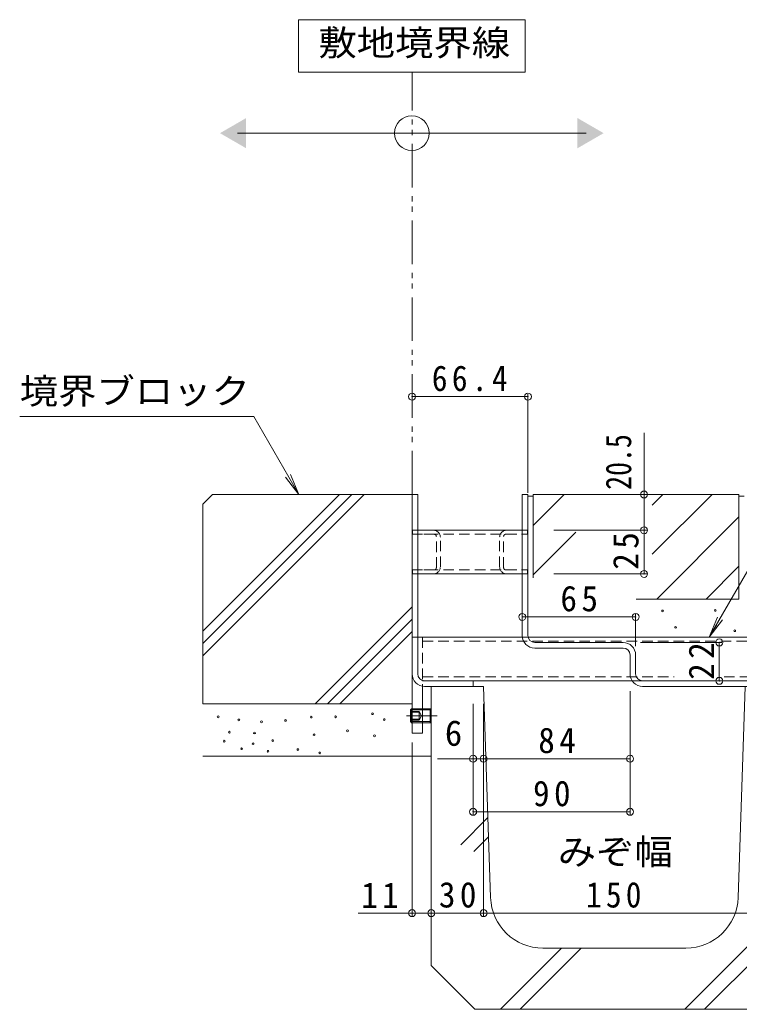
# Model space of a CAD drawing. Units: millimetres at full size, sheet at 1:5. Extents: x -1703 to 1949, y -1363 to 1322.
# Drawn here: x 334 to 747, y -793 to -226 of the extents above; entities that cross this region are included whole.
import ezdxf
from ezdxf.enums import TextEntityAlignment as Align

# ---------------------------------------------------------------- set-up
doc = ezdxf.new("R2010")
doc.units = ezdxf.units.MM
doc.header["$LTSCALE"] = 5
doc.header["$PDMODE"] = 32
doc.header["$PDSIZE"] = 4
for name, pattern in [('CHAIN1', [8, 5, -1, 1, -1]), ('DASHED1', [1.8, 1.2, -0.6]), ('DOUBLE_CHAIN1', [8.8, 5, -1, 0.6, -0.6, 0.6, -1])]:
    doc.linetypes.add(name, pattern=pattern)
for name, color, linetype, lineweight in [('4-0_通り芯', 7, 'Continuous', 9), ('4-3_寸法', 7, 'DASHED1', 9), ('4-4_文字', 7, 'Continuous', 9), ('4-5_建具', 7, 'Continuous', 9), ('4-E_見え係り', 7, 'Continuous', 9), ('4-F_断熱材', 6, 'Continuous', 5)]:
    doc.layers.add(name, color=color, linetype=linetype, lineweight=lineweight)
doc.styles.add('ＭＳ ゴシック', font='')
doc.styles.get('ＭＳ ゴシック').set_extended_font_data('MS Gothic')

msp = doc.modelspace()

# ---------------------------------------------------------------- linework, layer by layer
at = {"layer": '4-0_通り芯'}
for p, q in [((559.342, -635.035), (559.342, -498.235)), ((559.342, -498.235), (562.542, -498.235)), ((562.542, -601.035), (562.542, -498.235)), ((625.742, -498.235), (622.542, -498.235)), ((622.542, -579.035), (622.542, -498.235)), ((625.742, -579.035), (625.742, -498.235)), ((562.542, -518.735), (622.542, -518.735)), ((562.542, -543.735), (622.542, -543.735)), ((565.342, -580.035), (622.542, -580.035)), ((625.742, -580.035), (785.342, -580.035)), ((625.742, -580.035), (791.342, -580.035)), ((680.342, -583.035), (629.742, -583.035)), ((629.742, -586.235), (680.342, -586.235)), ((684.342, -601.035), (684.342, -590.235)), ((687.542, -590.235), (687.542, -601.035)), ((559.342, -601.035), (559.342, -635.035)), ((594.342, -605.035), (566.542, -605.035)), ((685.555, -605.035), (566.542, -605.035)), ((594.342, -605.035), (594.342, -608.235)), ((691.542, -605.035), (785.342, -605.035)), ((565.342, -608.134), (565.342, -635.035)), ((594.342, -608.235), (566.542, -608.235)), ((691.542, -608.235), (780.342, -608.235)), ((559.342, -635.035), (565.342, -635.035))]:
    msp.add_line(p, q, dxfattribs=at)
at = {"layer": '4-0_通り芯', "linetype": 'DASHED1'}
for p, q in [((559.342, -518.735), (562.542, -518.735)), ((559.342, -521.035), (625.742, -521.035)), ((622.542, -518.735), (625.742, -518.735)), ((559.342, -541.435), (625.742, -541.435)), ((559.342, -543.735), (562.542, -543.735)), ((622.542, -543.735), (625.742, -543.735)), ((565.342, -580.035), (559.342, -580.035)), ((565.342, -580.035), (565.342, -608.134)), ((565.342, -582.335), (785.342, -582.335)), ((622.542, -580.035), (625.742, -580.035)), ((565.342, -602.735), (709.548, -602.735)), ((566.542, -605.035), (565.342, -605.035)), ((577.042, -605.035), (571.055, -605.035)), ((685.555, -605.035), (691.542, -605.035)), ((738.314, -602.735), (785.342, -602.735))]:
    msp.add_line(p, q, dxfattribs=at)
at = {"layer": '4-0_通り芯', "color": 2}
for p, q in [((558.342, -621.711), (559.018, -621.035)), ((558.342, -621.711), (558.342, -628.358)), ((558.342, -621.711), (559.342, -621.711)), ((558.342, -622.541), (559.342, -622.541)), ((558.342, -623.041), (559.342, -623.041)), ((559.018, -621.035), (559.342, -621.035)), ((565.342, -621.035), (569.665, -621.035)), ((565.342, -621.711), (570.342, -621.711)), ((569.665, -621.035), (569.665, -629.035)), ((569.665, -621.035), (570.325, -621.694)), ((570.342, -621.711), (570.342, -628.358)), ((558.342, -627.041), (559.342, -627.041)), ((558.342, -627.541), (559.342, -627.541)), ((558.342, -628.358), (559.018, -629.034)), ((558.342, -628.358), (559.342, -628.358)), ((565.342, -628.358), (570.342, -628.358)), ((565.342, -629.035), (569.665, -629.035)), ((569.665, -629.035), (570.342, -628.358))]:
    msp.add_line(p, q, dxfattribs=at)
at = {"layer": '4-0_通り芯', "color": 2, "linetype": 'DASHED1'}
for p, q in [((559.342, -621.035), (565.342, -621.035)), ((559.342, -621.711), (565.342, -621.711)), ((559.342, -622.541), (563.342, -622.541)), ((559.342, -623.041), (563.342, -623.041)), ((563.342, -622.541), (564.774, -625.022)), ((563.342, -622.541), (563.342, -627.541)), ((559.342, -627.041), (563.342, -627.041)), ((559.342, -627.541), (563.342, -627.541)), ((559.342, -628.358), (565.342, -628.358)), ((559.342, -629.035), (565.342, -629.035)), ((563.342, -627.541), (564.789, -625.035))]:
    msp.add_line(p, q, dxfattribs=at)
at = {"layer": '4-0_通り芯', "color": 2, "linetype": 'CHAIN1'}
msp.add_line((573.663, -625.034), (556.163, -625.034), dxfattribs=at)
at = {"layer": '4-0_通り芯', "color": 2}
msp.add_lwpolyline([(559.018, -621.035), (559.018, -629.034), (559.342, -629.035)], dxfattribs=at)
at = {"layer": '4-0_通り芯'}
for centre, radius, start, end in [((629.742, -579.035), 7.2, 180, 270), ((629.742, -579.035), 4, 180, 270), ((680.342, -590.235), 7.2, 0, 90), ((680.342, -590.235), 4, 0, 90), ((566.542, -601.035), 7.2, 180, 270), ((566.542, -601.035), 4, 180, 270), ((691.542, -601.035), 7.2, 180, 270), ((691.542, -601.035), 4, 180, 270)]:
    msp.add_arc(centre, radius, start, end, dxfattribs=at)
at = {"layer": '4-3_寸法'}
for p, q in [((559.542, -518.735), (562.542, -518.735)), ((571.542, -518.735), (559.542, -518.735)), ((559.542, -521.035), (559.542, -518.735)), ((562.542, -521.035), (559.542, -521.035)), ((572.042, -521.035), (559.542, -521.035)), ((613.042, -521.035), (625.542, -521.035)), ((613.542, -518.735), (625.542, -518.735)), ((625.542, -518.735), (622.542, -518.735)), ((622.542, -521.035), (625.542, -521.035)), ((625.542, -521.035), (625.542, -518.735)), ((573.242, -540.235), (573.242, -522.235)), ((575.542, -539.735), (575.542, -522.735)), ((609.542, -539.735), (609.542, -522.735)), ((611.842, -540.235), (611.842, -522.235)), ((562.542, -541.435), (559.542, -541.435)), ((572.042, -541.435), (559.542, -541.435)), ((559.542, -541.435), (559.542, -543.735)), ((559.542, -543.735), (562.542, -543.735)), ((571.542, -543.735), (559.542, -543.735)), ((613.042, -541.435), (625.542, -541.435)), ((613.542, -543.735), (625.542, -543.735)), ((622.542, -541.435), (625.542, -541.435)), ((625.542, -543.735), (622.542, -543.735)), ((625.542, -541.435), (625.542, -543.735))]:
    msp.add_line(p, q, dxfattribs=at)
for centre, radius, start, end in [((571.542, -522.735), 4, 0, 90), ((572.042, -522.235), 1.2, 0, 90), ((613.542, -522.735), 4, 90, 180), ((613.042, -522.235), 1.2, 90, 180), ((571.542, -539.735), 4, 270, 0), ((572.042, -540.235), 1.2, 270, 0), ((613.542, -539.735), 4, 180, 270), ((613.042, -540.235), 1.2, 180, 270)]:
    msp.add_arc(centre, radius, start, end, dxfattribs=at)
at = {"layer": '4-4_文字'}
for p, q in [((559.342, -442.161), (625.742, -442.161)), ((625.742, -440.661), (625.742, -497.235)), ((692.389, -462.817), (692.389, -518.735)), ((692.389, -462.817), (692.389, -543.735)), ((693.889, -518.735), (640.542, -518.735)), ((693.889, -543.735), (640.542, -543.735)), ((687.542, -566.912), (687.542, -585.235)), ((622.542, -568.412), (687.542, -568.412)), ((737.03, -583.035), (690.342, -583.035)), ((735.53, -605.035), (735.53, -583.035)), ((684.342, -681.599), (684.342, -611.035)), ((594.342, -681.599), (594.342, -618.235)), ((600.342, -739.676), (600.342, -618.235)), ((559.342, -739.676), (559.342, -640.282)), ((684.342, -649.674), (573.898, -649.674)), ((594.342, -680.099), (684.342, -680.099)), ((559.342, -738.176), (528.367, -738.176)), ((528.367, -738.176), (823.275, -738.176)), ((570.342, -738.176), (600.342, -738.176)), ((600.342, -738.176), (750.342, -738.176))]:
    msp.add_line(p, q, dxfattribs=at)
msp.add_lwpolyline([(594.342, -649.674), (600.342, -649.674), (684.342, -649.674)], dxfattribs=at)
for p in [(559.342, -442.161), (625.742, -442.161), (692.389, -498.235), (692.389, -518.735), (692.389, -543.735), (622.542, -568.412), (687.542, -568.412), (735.53, -583.035), (735.53, -605.035), (594.342, -649.674), (600.342, -649.674), (684.342, -649.674), (594.342, -680.099), (684.342, -680.099), (559.342, -738.176), (570.342, -738.176), (600.342, -738.176)]:
    msp.add_point(p, dxfattribs=at)
at = {"layer": '4-5_建具', "color": 2, "linetype": 'DOUBLE_CHAIN1'}
msp.add_line((559.342, -498.235), (559.342, -256.162), dxfattribs=at)
at = {"layer": '4-5_建具'}
for p, q in [((459.184, -291.139), (659.184, -291.139)), ((863.299, -348.703), (729.74, -580.035)), ((468.531, -453.54), (334.363, -453.54)), ((494.336, -498.235), (468.531, -453.54)), ((494.336, -498.235), (489.552, -486.686)), ((494.336, -498.235), (486.726, -488.318)), ((729.74, -580.035), (734.523, -568.486)), ((729.74, -580.035), (737.349, -570.118))]:
    msp.add_line(p, q, dxfattribs=at)
msp.add_lwpolyline([(494.184, -256.162), (624.184, -256.162), (624.184, -226.162), (494.184, -226.162)], close=True, dxfattribs=at)
msp.add_circle((559.184, -291.139), 10, dxfattribs=at)
for points in [[(464.184, -282.479), (464.184, -299.799), (449.184, -291.139)], [(654.184, -282.479), (654.184, -299.799), (669.184, -291.139)]]:
    msp.add_solid(points, dxfattribs=at)
at = {"layer": '4-E_見え係り', "color": 2}
for p, q in [((439.342, -590.775), (531.883, -498.235)), ((439.342, -583.704), (524.811, -498.235)), ((439.342, -576.633), (517.74, -498.235)), ((444.842, -498.235), (439.342, -503.735)), ((559.342, -498.235), (444.842, -498.235)), ((559.342, -498.235), (559.342, -618.235)), ((628.742, -498.235), (628.742, -546.015)), ((628.742, -515.975), (646.482, -498.235)), ((628.742, -498.235), (746.742, -498.235)), ((697.009, -504.276), (703.05, -498.235)), ((697.044, -532.525), (731.335, -498.235)), ((746.742, -498.235), (746.742, -558.235)), ((439.342, -618.235), (439.342, -503.735)), ((625.742, -499.235), (628.742, -499.235)), ((746.742, -499.235), (749.742, -499.235)), ((699.619, -558.235), (746.742, -511.112)), ((628.742, -544.259), (653.234, -519.766)), ((727.903, -558.235), (746.742, -539.396)), ((687.758, -558.235), (746.742, -558.235)), ((503.806, -618.235), (559.342, -562.699)), ((510.877, -618.235), (559.342, -569.77)), ((517.949, -618.235), (559.342, -576.841)), ((439.342, -618.235), (559.342, -618.235)), ((439.325, -648.235), (570.342, -648.235))]:
    msp.add_line(p, q, dxfattribs=at)
at = {"layer": '4-E_見え係り'}
for centre in [(702.969, -564.944), (733.225, -564.682), (710.435, -574.374), (733.749, -573.85), (744.358, -576.339), (536.679, -623.879), (448.126, -625.643), (459.997, -627.408), (472.991, -628.531), (486.788, -627.729), (501.547, -625.804), (515.503, -625.643), (543.417, -627.248), (454.543, -634.467), (468.981, -634.948), (522.305, -633.678), (451.655, -639.6), (468.179, -641.044), (479.408, -639.279), (503.151, -635.91), (537.802, -636.552), (461.601, -643.932), (476.681, -645.375), (493.846, -644.413), (506.359, -646.338)]:
    msp.add_circle(centre, 0.5, dxfattribs=at)
at = {"layer": '4-F_断熱材'}
for p, q in [((600.342, -608.235), (570.342, -608.235)), ((570.342, -768.235), (570.342, -608.235)), ((604.375, -729.234), (600.342, -608.235)), ((746.309, -729.234), (750.342, -608.235)), ((587.343, -698.937), (602.848, -683.432)), ((594.768, -702.826), (603.213, -694.38)), ((715.728, -793.235), (763.17, -745.793)), ((727.042, -793.235), (774.851, -745.425)), ((610.044, -793.235), (645.044, -758.235)), ((621.358, -793.235), (656.358, -758.235)), ((716.325, -758.235), (634.358, -758.235)), ((595.342, -793.235), (570.342, -768.235)), ((595.342, -793.235), (755.342, -793.235))]:
    msp.add_line(p, q, dxfattribs=at)
for centre, start, end in [((634.358, -728.235), 181.90915, 270), ((716.325, -728.235), 270, 358.09084)]:
    msp.add_arc(centre, 30, start, end, dxfattribs=at)

# ---------------------------------------------------------------- texts
at = {"layer": '4-4_文字', "color": 2, "style": 'ＭＳ ゴシック', "width": 0.8}
msp.add_text('20.5', height=14.66, rotation=90, dxfattribs=at).set_placement((689.389, -495.564), align=Align.BOTTOM_LEFT)
at = {"layer": '4-4_文字', "color": 2, "style": 'ＭＳ ゴシック'}
msp.add_text('6', height=14.66, dxfattribs=at).set_placement((578.132, -646.674), align=Align.BOTTOM_LEFT)
at = {"layer": '4-4_文字', "color": 2, "style": 'ＭＳ ゴシック', "width": 1.1}
msp.add_text('みぞ幅', height=14.66, dxfattribs=at).set_placement((642.842, -714.769), align=Align.BOTTOM_LEFT)
at = {"layer": '4-4_文字', "color": 2, "char_height": 14.66, "attachment_point": 7, "style": 'ＭＳ ゴシック'}
for s, insert in [('\\T1.28;\\W0.9;66.4', (570.667, -439.161)), ('\\T1.27;\\W0.95;65', (644.417, -565.412)), ('\\T1.27;\\W0.95;84', (631.717, -646.674)), ('\\T1.27;\\W0.95;90', (628.717, -677.099)), ('\\T1.27;\\W0.95;11', (530.177, -735.176)), ('\\T1.27;\\W0.95;30', (574.717, -735.176)), ('\\T1.27;\\W0.9;150', (659.092, -735.176))]:
    msp.add_mtext(s, dxfattribs=dict(at, insert=insert))
at = {"layer": '4-4_文字', "color": 2, "char_height": 14.66, "attachment_point": 7, "rotation": 90, "style": 'ＭＳ ゴシック'}
for s, insert in [('\\T1.27;\\W0.95;25', (689.389, -541.36)), ('\\T1.27;\\W0.95;22', (732.53, -604.433))]:
    msp.add_mtext(s, dxfattribs=dict(at, insert=insert))
at = {"layer": '4-5_建具', "color": 2, "style": 'ＭＳ ゴシック', "width": 1.1}
for s, p in [('敷地境界線', (505.605, -251.061)), ('境界ブロック', (334.363, -450.714))]:
    msp.add_text(s, height=14.66, dxfattribs=at).set_placement(p, align=Align.BOTTOM_LEFT)

doc.saveas('drawing.dxf')
